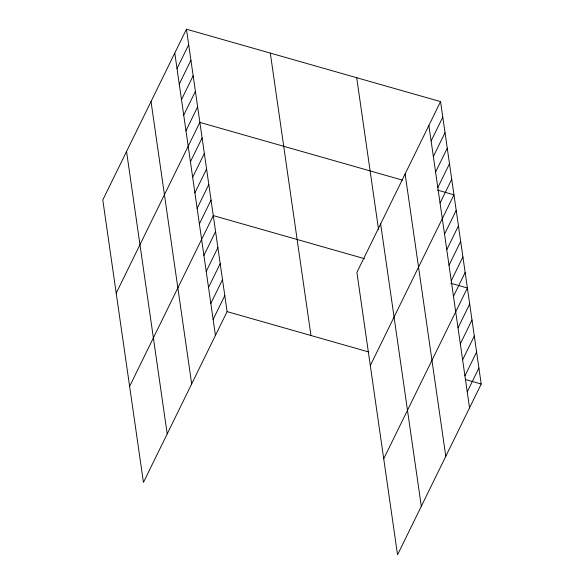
<?xml version="1.0" encoding="UTF-8"?>
<svg xmlns="http://www.w3.org/2000/svg" width="584" height="584" viewBox="0 0 584 584"><rect width="100%" height="100%" fill="white"/><g stroke="black" fill="none" stroke-linecap="round" stroke-linejoin="round"><path stroke-width="0.88" d="M186.457 29.2L102.791 199.976L143.445 482.391L227.103 311.615L186.457 29.2L440.555 101.609L481.209 384.024L397.543 554.8L356.897 272.385L440.555 101.609M177.018 68.562L188.69 44.734M179.251 84.096L190.924 60.269M181.485 99.623L193.158 75.796M183.726 115.157L195.399 91.33M185.96 130.692L197.633 106.865M116.209 293.175L199.867 122.399L402.434 180.12M190.428 161.761L202.101 137.933M192.669 177.288L204.342 153.461M194.903 192.822L206.575 168.995M197.137 208.357L208.809 184.529M199.378 223.891L211.05 200.064M129.619 386.374L213.284 215.598L364.526 258.69M203.911 255.427L215.584 231.6M206.218 271.429L217.89 247.601M208.524 287.43L220.197 263.61M210.824 303.439L222.497 279.612M213.131 319.441L224.803 295.613M431.123 140.97L442.796 117.143M433.357 156.497L445.03 132.67M435.591 172.032L447.264 148.205M437.825 187.566L449.498 163.739M440.066 203.101L451.739 179.273M370.307 365.577L453.972 194.808L437.379 190.077M444.534 234.162L456.206 210.335M446.775 249.697L458.447 225.869M449.008 265.231L460.681 241.404M451.242 280.765L462.915 256.938M453.476 296.3L465.149 272.472M383.724 458.776L467.39 288L450.79 283.276M458.017 327.836L469.689 304.008M460.323 343.837L471.996 320.01M462.623 359.839L474.296 336.012M464.93 375.848L476.602 352.021M467.229 391.849L478.902 368.022M227.103 311.615L368.847 352.006M465.484 379.542L481.209 384.024M428.882 125.436L469.536 407.851M405.128 173.93L445.782 456.345M380.651 223.891L421.305 506.306M356.7 77.716L378.563 229.592M270.304 53.093L310.958 335.515M174.784 53.027L215.43 335.442M151.022 101.521L191.676 383.936M126.545 151.482L167.199 433.897"/></g></svg>
